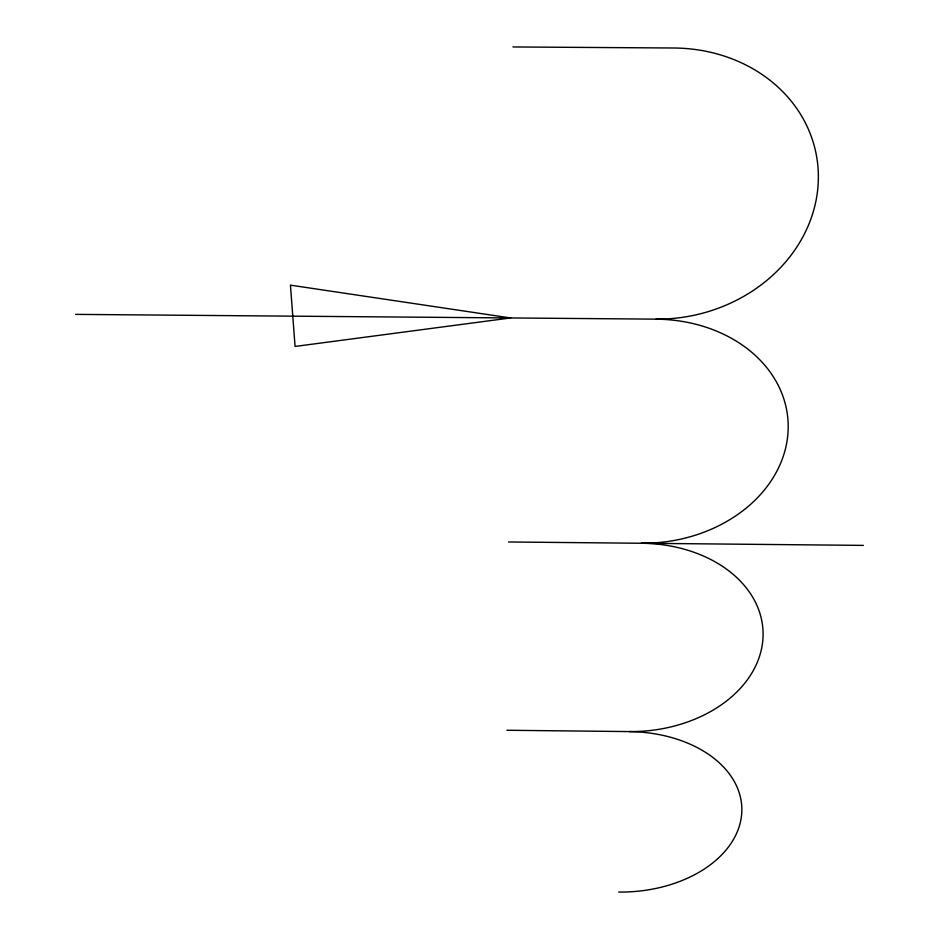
<?xml version="1.0" encoding="UTF-8"?>
<svg xmlns="http://www.w3.org/2000/svg" width="939" height="939" viewBox="0 0 939 939"><rect width="100%" height="100%" fill="white"/><g stroke="black" fill="none" stroke-linecap="round" stroke-linejoin="round"><path stroke-width="1.41" d="M512.952 46.95L673.733 48.006A153.984 134.84 -10.9 0 1 818.115 184.713A153.984 134.84 -10.9 0 1 656.044 319.143L75.613 314.377M508.551 541.979L863.387 545.395M506.872 730.26L629.142 731.587A117.891 80.179 -2 0 1 741.728 813.151A117.891 80.179 -2 0 1 618.672 892.05M656.044 319.166A139.559 111.776 -5.3 0 1 788.009 432.456A139.559 111.776 -5.3 0 1 641.431 543.247A127.786 94.041 -3.2 0 1 762.938 638.731A127.786 94.041 -3.2 0 1 629.142 731.575M510.546 317.957L295.069 346.444L290.444 285.151L510.546 317.957"/></g></svg>
